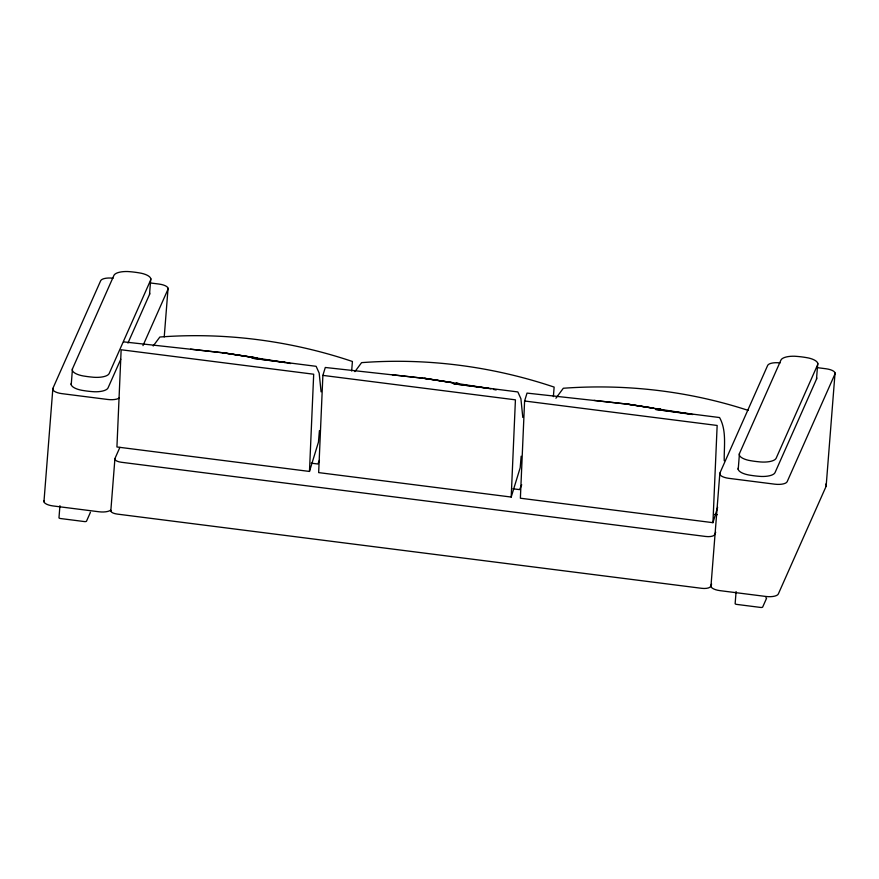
<?xml version="1.0" encoding="UTF-8"?>
<svg xmlns="http://www.w3.org/2000/svg" width="879" height="879" viewBox="0 0 879 879"><rect width="100%" height="100%" fill="white"/><g stroke="black" fill="none" stroke-linecap="round" stroke-linejoin="round"><path stroke-width="1.32" d="M724.23 460.75C723.944 446.488 726.812 430.534 719.571 417.547L655.393 409.394L692.685 414.525M309.474 471.441L313.693 374.223L121.148 349.765L116.929 446.982L309.474 471.441L318.451 442.137L319.429 430.6M522.807 417.459L520.895 398.67L517.841 391.935L453.663 383.782L488.164 388.342L424.535 378.377L453.553 382.804L426.996 378.662L325.296 367.477L322.879 375.388L318.659 472.605L511.204 497.053L520.181 467.749L521.159 456.212M511.204 497.053L515.424 399.835L322.879 375.388M689.883 413.965L626.266 403.988L653.965 408.219L628.727 404.285L527.026 393.1L524.598 401L520.379 498.217L712.935 522.675L717.616 507.381M712.935 522.675L717.154 425.458L524.598 401M43.95 501.777L52.861 388.43L100.678 280.72A10.878 3.999 4.5 0 1 113.094 278.225M59.926 505.689L58.992 517.643A1.868 0.681 4.5 0 0 60.53 518.533L84.395 521.566A1.868 0.681 4.5 0 0 86.527 521.137L90.328 512.567A1.868 0.681 4.5 0 0 90.229 512.204M71.221 384.716L72.463 368.839L113.929 275.402A15.536 5.713 4.5 0 1 127.631 271.534A39.247 14.449 4.5 0 1 141.662 273.325A15.536 5.713 4.5 0 1 150.65 280.071L109.183 373.498A15.536 5.713 4.5 0 1 91.449 377.047A39.247 14.449 4.5 0 1 85.329 376.278A15.536 5.713 4.5 0 1 72.463 368.839M110.798 511.128L114.929 458.552L119.907 447.345M127.949 343.052L149.518 294.465L150.759 278.577M164.23 336.932L168.065 288.224M351.655 371.015L352.413 361.478C290.641 340.711 224.87 332.108 159.857 337.02L153.188 346.007M553.385 396.627L554.133 387.09C492.372 366.323 426.601 357.731 361.588 362.642L354.918 371.63M710.935 586.48L719.857 473.133L767.664 365.422A10.878 3.999 4.5 0 1 780.08 362.928M738.217 469.419L739.459 453.542L780.926 360.104A15.536 5.713 4.5 0 1 794.616 356.237A39.247 14.449 4.5 0 1 808.658 358.017A15.536 5.713 4.5 0 1 817.635 364.774L776.168 458.201A15.536 5.713 4.5 0 1 758.434 461.75A39.247 14.449 4.5 0 1 748.436 460.288A15.536 5.713 4.5 0 1 739.459 453.542M736.097 591.545L735.152 603.51A1.868 0.681 4.5 0 0 736.701 604.4L760.566 607.433A1.868 0.681 4.5 0 0 762.697 607.004L766.499 598.434A1.868 0.681 4.5 0 0 765.829 597.742M738.327 467.936A15.536 5.713 4.5 0 0 751.182 475.374A39.247 14.449 4.5 0 0 761.346 476.462A15.536 5.713 4.5 0 0 775.036 472.594L816.503 379.168L817.745 363.28M711.012 585.436A10.878 3.999 4.5 0 0 720.011 590.644L765.906 596.467A10.878 3.999 4.5 0 0 778.322 593.984L826.139 486.263L835.05 372.927M120.764 359.247L108.051 387.892A15.536 5.713 4.5 0 1 94.35 391.759A39.247 14.449 4.5 0 1 84.197 390.672A15.536 5.713 4.5 0 1 71.331 383.233M142.969 345.623L167.988 289.268A10.878 3.999 4.5 0 0 158.989 284.06L149.54 282.862M319.462 460.376L317.846 464.002L311.166 463.156M521.73 484.779L519.577 489.614L512.896 488.768M715.715 532.213L714.605 534.707A7.768 2.857 4.5 0 1 705.738 536.476L121.357 462.266A7.768 2.857 4.5 0 1 114.929 458.552M711.627 584.041L710.529 586.535A7.768 2.857 4.5 0 1 701.662 588.315L117.281 514.094A7.768 2.857 4.5 0 1 110.853 510.38M555.913 398.242L563.318 388.254C625.639 383.694 688.839 390.99 748.271 410.416M285.115 362.5L222.805 352.754L257.097 357.984L225.266 353.05L123.565 341.865M190.578 349.139L225.266 353.05M392.298 374.751L426.996 378.662M594.028 400.374L628.727 404.285M816.525 367.554L825.974 368.762A10.878 3.999 4.5 0 1 834.973 373.971L787.166 481.681A10.878 3.999 4.5 0 1 774.751 484.175L728.856 478.341A10.878 3.999 4.5 0 1 719.857 473.133M714.627 514.391L717.297 514.72M285.104 362.544L251.932 358.16L316.121 366.312L319.165 373.059L321.077 391.847M456.19 383.2L458.827 383.607L456.179 383.189M485.757 387.859L490.954 388.903M493.394 389.397L496.152 389.957M284.027 362.236L290.531 363.554M44.027 500.733A10.878 3.999 4.5 0 0 53.026 505.941L98.92 511.765A10.878 3.999 4.5 0 0 110.534 510.227M52.861 388.43A10.878 3.999 4.5 0 0 61.871 393.638L107.754 399.473A10.878 3.999 4.5 0 0 119.368 397.934M149.628 292.982A15.536 5.713 4.5 0 1 149.518 294.465M825.557 484.153A10.878 3.999 4.5 0 1 826.139 486.263M816.613 377.673A15.536 5.713 4.5 0 1 816.503 379.168M660.558 409.218L656.602 408.614L660.558 409.218"/></g></svg>
